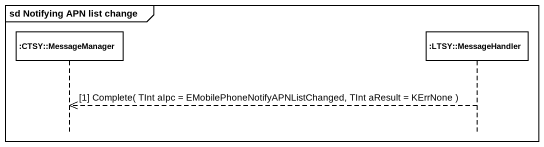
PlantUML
@startuml
mainframe sd Notifying APN list change
hide footbox
participant ":CTSY::MessageManager" as CTSY_MessageManager
participant ":LTSY::MessageHandler" as LTSY_MessageHandler

LTSY_MessageHandler -->> CTSY_MessageManager : [1] Complete( TInt aIpc = EMobilePhoneNotifyAPNListChanged, TInt aResult = KErrNone )
@enduml
